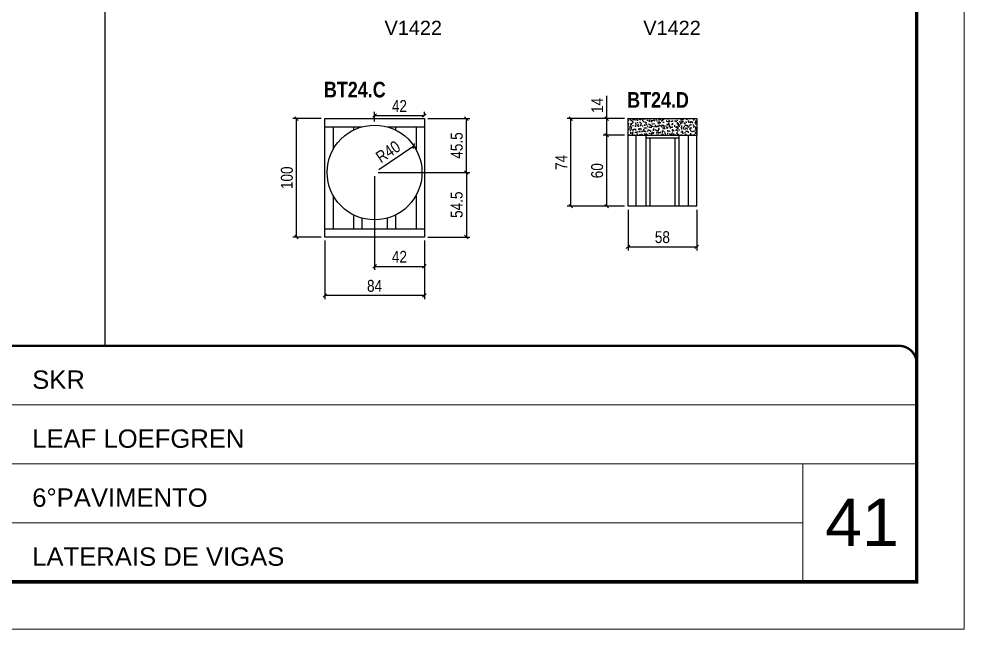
# Model space of a CAD drawing. Extents: x 3309 to 9563, y -2522 to 14608.
# Drawn here: x 3997 to 4794, y 2072 to 2587 of the extents above; entities that cross this region are included whole.
import ezdxf

# ---------------------------------------------------------------- set-up
doc = ezdxf.new("R2010")
doc.units = 0
doc.linetypes.add('CONTINUO', pattern=[0])
doc.linetypes.add('DASHED', pattern=[0.75, 0.5, -0.25])
for name, color, linetype in [('5', 5, 'Continuous'), ('COTA', 241, 'Continuous'), ('F-PILARES-M', 170, 'Continuous'), ('NOMENCLATURA', 7, 'Continuous'), ('Painéis', 200, 'Continuous'), ('SARR_2.2x7', 40, 'Continuous'), ('SARR_3.5x7', 81, 'Continuous')]:
    doc.layers.add(name, color=color, linetype=linetype)
for name, color, linetype, lineweight in [('CARIMBO', 255, 'Continuous', 9), ('Folhas', 255, 'Continuous', 9), ('SARRAFO DE PRESSAO', 251, 'DASHED', 9)]:
    doc.layers.add(name, color=color, linetype=linetype, lineweight=lineweight)
doc.styles.add('ARIAL', font='arial.ttf')
doc.styles.add('COTA TECNICA', font='techl___.ttf', dxfattribs={"height": 10})
doc.styles.get("Standard").update_dxf_attribs({"font": 'arial.ttf'})
doc.styles.add('TECNICA', font='techb___.ttf', dxfattribs={"height": 10})
doc.dimstyles.new('PAINEL', dxfattribs={"dimtxt": 10, "dimasz": 3, "dimexe": 3, "dimexo": 3, "dimgap": 3, "dimtad": 1, "dimdec": 1, "dimzin": 12, "dimdsep": 46, "dimtxsty": 'COTA TECNICA', "dimblk1": 'OBLIQUE', "dimblk2": 'OBLIQUE', "dimsah": 1, "dimcen": 0.9, "dimclrd": 4, "dimclre": 4, "dimclrt": 240, "dimadec": 1, "dimazin": 3, "dimtfac": 1, "dimtdec": 1, "dimtmove": 0, "dimatfit": 3, "dimfxl": 1, "dimtolj": 1, "dimtzin": 12, "dimarcsym": 0})

# ---------------------------------------------------------------- blocks, each defined once
blk = doc.blocks.new('9999999999')
at = {"color": 30, "linetype": 'CONTINUO'}
for p, q in [((98564.56, 34379.64), (99583.98, 34379.64)), ((98564.56, 34329.83), (99487.98, 34329.83)), ((99583.98, 34329.83), (99487.98, 34329.83)), ((99487.98, 34329.83), (99487.98, 34230.21)), ((98564.56, 34280.02), (99487.98, 34280.02))]:
    blk.add_line(p, q, dxfattribs=at)
at = {"color": 30, "linetype": 'CONTINUO', "const_width": 2}
blk.add_lwpolyline([(99583.98, 34230.21), (99583.98, 34414.45, 0.414214), (99568.98, 34429.45), (98228.98, 34429.45, 0.414214), (98213.98, 34414.45), (98213.98, 34245.21, 0.414214), (98228.98, 34230.21), (99583.98, 34230.21)], format="xyb", dxfattribs=at)
at = {"layer": 'Folhas'}
blk.add_lwpolyline([(98138.98, 34190.21), (99623.98, 34190.21), (99623.98, 35240.21), (98138.98, 35240.21)], close=True, dxfattribs=at)
at = {"layer": 'Folhas', "color": 30, "const_width": 3}
blk.add_lwpolyline([(98213.98, 34230.21), (99583.98, 34230.21), (99583.98, 35200.21), (98213.98, 35200.21)], close=True, dxfattribs=at)
at = {"color": 7, "linetype": 'Continuous', "ltscale": 5, "style": 'ARIAL'}
for s, height, p in [('SKR', 15.483, (98837.68, 34393.13)), ('LEAF LOEFGREN', 15.4829, (98837.68, 34343.32)), ('6°PAVIMENTO', 15.4829, (98837.68, 34293.51)), ('LATERAIS DE VIGAS', 15.4829, (98837.68, 34243.7))]:
    blk.add_text(s, height=height, dxfattribs=at).set_placement(p)
blk = doc.blocks.new('_Oblique')
at = {"color": 0, "linetype": 'ByBlock', "lineweight": -2}
blk.add_line((-0.5, -0.5), (0.5, 0.5), dxfattribs=at)
blk = doc.blocks.new('*D3082')
at = {"layer": 'COTA', "color": 4, "lineweight": -2, "transparency": 16777216}
for p, q in [((4507.78, 2489.21), (4489.87, 2489.21)), ((4492.87, 2429.21), (4492.87, 2489.21)), ((4507.78, 2429.21), (4489.87, 2429.21))]:
    blk.add_line(p, q, dxfattribs=at)
at = {"layer": 'Defpoints', "color": 0, "transparency": 16777216}
for p in [(4492.87, 2489.21), (4510.78, 2489.21), (4510.78, 2429.21)]:
    blk.add_point(p, dxfattribs=at)
at = {"layer": 'COTA', "color": 4, "lineweight": -2, "transparency": 16777216, "xscale": 3, "yscale": 3, "zscale": 3}
for p, rotation in [((4492.87, 2489.21), 90), ((4492.87, 2429.21), 270)]:
    blk.add_blockref('_Oblique', p, dxfattribs=dict(at, rotation=rotation))
at = {"layer": 'COTA', "color": 240, "transparency": 16777216, "insert": (4484.77, 2459.21), "char_height": 10, "attachment_point": 5, "rotation": 90, "style": 'COTA TECNICA'}
blk.add_mtext('\\A1;60', dxfattribs=at)
blk = doc.blocks.new('*D3083')
at = {"layer": 'COTA', "color": 4, "lineweight": -2, "transparency": 16777216}
for p, q in [((4492.87, 2503.21), (4492.87, 2522.32)), ((4507.78, 2503.21), (4489.87, 2503.21)), ((4492.87, 2489.21), (4492.87, 2503.21)), ((4507.78, 2489.21), (4489.87, 2489.21))]:
    blk.add_line(p, q, dxfattribs=at)
at = {"layer": 'Defpoints', "color": 0, "transparency": 16777216}
for p in [(4492.87, 2503.21), (4510.78, 2503.21), (4510.78, 2489.21)]:
    blk.add_point(p, dxfattribs=at)
at = {"layer": 'COTA', "color": 4, "lineweight": -2, "transparency": 16777216, "xscale": 3, "yscale": 3, "zscale": 3}
for p, rotation in [((4492.87, 2503.21), 90), ((4492.87, 2489.21), 270)]:
    blk.add_blockref('_Oblique', p, dxfattribs=dict(at, rotation=rotation))
at = {"layer": 'COTA', "color": 240, "transparency": 16777216, "insert": (4484.8, 2514.26), "char_height": 10, "attachment_point": 5, "rotation": 90, "style": 'COTA TECNICA'}
blk.add_mtext('\\A1;14', dxfattribs=at)
blk = doc.blocks.new('*D3085')
at = {"layer": 'COTA', "color": 4, "lineweight": -2, "transparency": 16777216}
for p, q in [((4510.78, 2426.21), (4510.78, 2391.91)), ((4568.78, 2426.21), (4568.78, 2391.91)), ((4510.78, 2394.91), (4568.78, 2394.91))]:
    blk.add_line(p, q, dxfattribs=at)
at = {"layer": 'Defpoints', "color": 0, "transparency": 16777216}
for p in [(4510.78, 2429.21), (4568.78, 2429.21), (4568.78, 2394.91)]:
    blk.add_point(p, dxfattribs=at)
at = {"layer": 'COTA', "color": 4, "lineweight": -2, "transparency": 16777216, "xscale": 3, "yscale": 3, "zscale": 3, "rotation": 180}
blk.add_blockref('_Oblique', (4510.78, 2394.91), dxfattribs=at)
at = {"layer": 'COTA', "color": 4, "lineweight": -2, "transparency": 16777216, "xscale": 3, "yscale": 3, "zscale": 3}
blk.add_blockref('_Oblique', (4568.78, 2394.91), dxfattribs=at)
at = {"layer": 'COTA', "color": 240, "transparency": 16777216, "insert": (4539.78, 2403.04), "char_height": 10, "attachment_point": 5, "style": 'COTA TECNICA'}
blk.add_mtext('\\A1;58', dxfattribs=at)
blk = doc.blocks.new('*D3084')
at = {"layer": 'COTA', "color": 4, "lineweight": -2, "transparency": 16777216}
for p, q in [((4507.78, 2503.21), (4459.52, 2503.21)), ((4462.52, 2429.21), (4462.52, 2503.21)), ((4507.78, 2429.21), (4459.52, 2429.21))]:
    blk.add_line(p, q, dxfattribs=at)
at = {"layer": 'Defpoints', "color": 0, "transparency": 16777216}
for p in [(4462.52, 2503.21), (4510.78, 2503.21), (4510.78, 2429.21)]:
    blk.add_point(p, dxfattribs=at)
at = {"layer": 'COTA', "color": 4, "lineweight": -2, "transparency": 16777216, "xscale": 3, "yscale": 3, "zscale": 3}
for p, rotation in [((4462.52, 2503.21), 90), ((4462.52, 2429.21), 270)]:
    blk.add_blockref('_Oblique', p, dxfattribs=dict(at, rotation=rotation))
at = {"layer": 'COTA', "color": 240, "transparency": 16777216, "insert": (4454.45, 2466.21), "char_height": 10, "attachment_point": 5, "rotation": 90, "style": 'COTA TECNICA'}
blk.add_mtext('\\A1;74', dxfattribs=at)
blk = doc.blocks.new('*D3087')
at = {"layer": 'COTA', "color": 4, "lineweight": -2, "transparency": 16777216}
for p, q in [((4254.93, 2400.21), (4254.93, 2350.81)), ((4338.93, 2400.21), (4338.93, 2350.81)), ((4338.93, 2353.81), (4254.93, 2353.81))]:
    blk.add_line(p, q, dxfattribs=at)
at = {"layer": 'Defpoints', "color": 0, "transparency": 16777216}
for p in [(4254.93, 2403.21), (4338.93, 2403.21), (4254.93, 2353.81)]:
    blk.add_point(p, dxfattribs=at)
at = {"layer": 'COTA', "color": 4, "lineweight": -2, "transparency": 16777216, "xscale": 3, "yscale": 3, "zscale": 3, "rotation": 180}
blk.add_blockref('_Oblique', (4254.93, 2353.81), dxfattribs=at)
at = {"layer": 'COTA', "color": 4, "lineweight": -2, "transparency": 16777216, "xscale": 3, "yscale": 3, "zscale": 3}
blk.add_blockref('_Oblique', (4338.93, 2353.81), dxfattribs=at)
at = {"layer": 'COTA', "color": 240, "transparency": 16777216, "insert": (4296.93, 2361.9), "char_height": 10, "attachment_point": 5, "style": 'COTA TECNICA'}
blk.add_mtext('\\A1;84', dxfattribs=at)
blk = doc.blocks.new('*D3088')
at = {"layer": 'COTA', "color": 4, "lineweight": -2, "transparency": 16777216}
for p, q in [((4251.93, 2503.21), (4228.07, 2503.21)), ((4231.07, 2403.21), (4231.07, 2503.21)), ((4251.93, 2403.21), (4228.07, 2403.21))]:
    blk.add_line(p, q, dxfattribs=at)
at = {"layer": 'Defpoints', "color": 0, "transparency": 16777216}
for p in [(4231.07, 2503.21), (4254.93, 2503.21), (4254.93, 2403.21)]:
    blk.add_point(p, dxfattribs=at)
at = {"layer": 'COTA', "color": 4, "lineweight": -2, "transparency": 16777216, "xscale": 3, "yscale": 3, "zscale": 3}
for p, rotation in [((4231.07, 2503.21), 90), ((4231.07, 2403.21), 270)]:
    blk.add_blockref('_Oblique', p, dxfattribs=dict(at, rotation=rotation))
at = {"layer": 'COTA', "color": 240, "transparency": 16777216, "insert": (4222.97, 2453.21), "char_height": 10, "attachment_point": 5, "rotation": 90, "style": 'COTA TECNICA'}
blk.add_mtext('\\A1;100', dxfattribs=at)
blk = doc.blocks.new('*D3089')
at = {"layer": 'COTA', "color": 4, "lineweight": -2, "transparency": 16777216}
blk.add_line((4300.62, 2460.19), (4330.1, 2480.07), dxfattribs=at)
at = {"layer": 'Defpoints', "color": 0, "transparency": 16777216}
for p in [(4330.1, 2480.07), (4296.93, 2457.71)]:
    blk.add_point(p, dxfattribs=at)
at = {"layer": 'COTA', "color": 4, "lineweight": -2, "transparency": 16777216, "xscale": 3, "yscale": 3, "zscale": 3, "rotation": 33.98842867451623}
blk.add_blockref('_Oblique', (4330.1, 2480.07), dxfattribs=at)
at = {"layer": 'COTA', "color": 240, "transparency": 16777216, "insert": (4308.34, 2475.17), "char_height": 10, "attachment_point": 5, "rotation": 33.98843, "style": 'COTA TECNICA'}
blk.add_mtext('\\A1;R40', dxfattribs=at)
blk = doc.blocks.new('*D3090')
at = {"layer": 'COTA', "color": 4, "lineweight": -2, "transparency": 16777216}
for p, q in [((4299.93, 2457.71), (4377.41, 2457.71)), ((4374.41, 2457.71), (4374.41, 2403.21)), ((4341.93, 2403.21), (4377.41, 2403.21))]:
    blk.add_line(p, q, dxfattribs=at)
at = {"layer": 'Defpoints', "color": 0, "transparency": 16777216}
for p in [(4296.93, 2457.71), (4338.93, 2403.21), (4374.41, 2403.21)]:
    blk.add_point(p, dxfattribs=at)
at = {"layer": 'COTA', "color": 4, "lineweight": -2, "transparency": 16777216, "xscale": 3, "yscale": 3, "zscale": 3}
for p, rotation in [((4374.41, 2457.71), 90), ((4374.41, 2403.21), 270)]:
    blk.add_blockref('_Oblique', p, dxfattribs=dict(at, rotation=rotation))
at = {"layer": 'COTA', "color": 240, "transparency": 16777216, "insert": (4366.3, 2430.46), "char_height": 10, "attachment_point": 5, "rotation": 90, "style": 'COTA TECNICA'}
blk.add_mtext('\\A1;54.5', dxfattribs=at)
blk = doc.blocks.new('*D3091')
at = {"layer": 'COTA', "color": 4, "lineweight": -2, "transparency": 16777216}
for p, q in [((4341.93, 2503.21), (4377.41, 2503.21)), ((4374.41, 2457.71), (4374.41, 2503.21)), ((4299.93, 2457.71), (4377.41, 2457.71))]:
    blk.add_line(p, q, dxfattribs=at)
at = {"layer": 'Defpoints', "color": 0, "transparency": 16777216}
for p in [(4338.93, 2503.21), (4374.41, 2503.21), (4296.93, 2457.71)]:
    blk.add_point(p, dxfattribs=at)
at = {"layer": 'COTA', "color": 4, "lineweight": -2, "transparency": 16777216, "xscale": 3, "yscale": 3, "zscale": 3}
for p, rotation in [((4374.41, 2503.21), 90), ((4374.41, 2457.71), 270)]:
    blk.add_blockref('_Oblique', p, dxfattribs=dict(at, rotation=rotation))
at = {"layer": 'COTA', "color": 240, "transparency": 16777216, "insert": (4366.3, 2480.46), "char_height": 10, "attachment_point": 5, "rotation": 90, "style": 'COTA TECNICA'}
blk.add_mtext('\\A1;45.5', dxfattribs=at)
blk = doc.blocks.new('*D3092')
at = {"layer": 'COTA', "color": 4, "lineweight": -2, "transparency": 16777216}
for p, q in [((4296.93, 2500.71), (4296.93, 2508.78)), ((4296.93, 2505.78), (4338.93, 2505.78)), ((4338.93, 2506.21), (4338.93, 2508.78))]:
    blk.add_line(p, q, dxfattribs=at)
at = {"layer": 'Defpoints', "color": 0, "transparency": 16777216}
for p in [(4338.93, 2505.78), (4296.93, 2497.71), (4338.93, 2503.21)]:
    blk.add_point(p, dxfattribs=at)
at = {"layer": 'COTA', "color": 4, "lineweight": -2, "transparency": 16777216, "xscale": 3, "yscale": 3, "zscale": 3, "rotation": 180}
blk.add_blockref('_Oblique', (4296.93, 2505.78), dxfattribs=at)
at = {"layer": 'COTA', "color": 4, "lineweight": -2, "transparency": 16777216, "xscale": 3, "yscale": 3, "zscale": 3}
blk.add_blockref('_Oblique', (4338.93, 2505.78), dxfattribs=at)
at = {"layer": 'COTA', "color": 240, "transparency": 16777216, "insert": (4317.93, 2513.85), "char_height": 10, "attachment_point": 5, "style": 'COTA TECNICA'}
blk.add_mtext('\\A1;42', dxfattribs=at)
blk = doc.blocks.new('*D3093')
at = {"layer": 'COTA', "color": 4, "lineweight": -2, "transparency": 16777216}
for p, q in [((4296.93, 2454.71), (4296.93, 2375.42)), ((4338.93, 2400.21), (4338.93, 2375.42)), ((4296.93, 2378.42), (4338.93, 2378.42))]:
    blk.add_line(p, q, dxfattribs=at)
at = {"layer": 'Defpoints', "color": 0, "transparency": 16777216}
for p in [(4296.93, 2457.71), (4338.93, 2403.21), (4338.93, 2378.42)]:
    blk.add_point(p, dxfattribs=at)
at = {"layer": 'COTA', "color": 4, "lineweight": -2, "transparency": 16777216, "xscale": 3, "yscale": 3, "zscale": 3, "rotation": 180}
blk.add_blockref('_Oblique', (4296.93, 2378.42), dxfattribs=at)
at = {"layer": 'COTA', "color": 4, "lineweight": -2, "transparency": 16777216, "xscale": 3, "yscale": 3, "zscale": 3}
blk.add_blockref('_Oblique', (4338.93, 2378.42), dxfattribs=at)
at = {"layer": 'COTA', "color": 240, "transparency": 16777216, "insert": (4317.93, 2386.5), "char_height": 10, "attachment_point": 5, "style": 'COTA TECNICA'}
blk.add_mtext('\\A1;42', dxfattribs=at)

msp = doc.modelspace()

# ---------------------------------------------------------------- hatches: boundary and pattern name
at = {"layer": 'COTA'}
h = msp.add_hatch(dxfattribs=at)
h.set_pattern_fill('AR-CONC', color=256, scale=0.03)
h.set_pattern_definition([(50, (-1342.1376, -6276.819), (5.46554, -0.4781726), [0.5715, -6.2865]), (355, (-1342.1376, -6276.819), (-1.0573026, 5.7317054), [0.4572, -5.0292175]), (100.451445, (-1341.682, -6276.859), (4.4082374, 5.2535326), [0.4857003, -5.3427073]), (46.1842, (-1342.1376, -6275.295), (8.1323712, -1.26127), [0.85725, -9.42975]), (96.63556, (-1341.46, -6275.4), (7.122124, 7.422784), [0.728551, -8.014068]), (351.18415, (-1342.138, -6275.295), (7.122124, 7.422784), [0.685799, -7.543792]), (21, (-1341.3756, -6275.676), (4.5484317, -3.067956), [0.5715, -6.2865]), (326, (-1341.3756, -6275.676), (1.8540609, 5.525639), [0.4572, -5.0292]), (71.451445, (-1340.9965, -6275.9316), (6.4024926, 2.457683), [0.4857003, -5.342698]), (37.5, (-1342.1376, -6276.819), (0.0926581, 2.53665117), [0, -4.96824, 0, -5.1054, 0, -5.04825]), (7.5, (-1342.1376, -6276.819), (2.0045899, 3.00541724), [0, -2.91084, 0, -4.85394, 0, -1.92405]), (327.5, (-1343.8368, -6276.819), (4.06771786, -0.17186232), [0, -1.905, 0, -5.9436, 0, -7.8867]), (317.5, (-1344.599, -6276.819), (4.4438754, 0.7627947), [0, -2.4765, 0, -3.94716, 0, -5.6007])])
h.paths.add_polyline_path([(4568.78, 2503.21), (4510.78, 2503.21), (4510.78, 2489.21), (4568.78, 2489.21)])

# ---------------------------------------------------------------- linework, layer by layer
for p, q in [((4069.37, 3082.11), (4069.37, 2311.35)), ((4510.78, 2489.21), (4510.78, 2503.21)), ((4510.78, 2503.21), (4568.78, 2503.21)), ((4568.78, 2503.21), (4568.78, 2489.21))]:
    msp.add_line(p, q, dxfattribs=at)
at = {"layer": 'F-PILARES-M', "linetype": 'Continuous'}
msp.add_circle((4296.93, 2457.71), 40, dxfattribs=at)
at = {"layer": 'Painéis', "linetype": 'ByBlock'}
for p, q in [((4510.78, 2429.21), (4510.78, 2489.21)), ((4510.78, 2489.21), (4568.78, 2489.21)), ((4568.78, 2429.21), (4568.78, 2489.21)), ((4568.78, 2429.21), (4510.78, 2429.21))]:
    msp.add_line(p, q, dxfattribs=at)
at = {"layer": 'Painéis', "linetype": 'ByBlock', "elevation": 0}
msp.add_lwpolyline([(4254.93, 2503.21), (4338.93, 2503.21), (4338.93, 2403.21), (4254.93, 2403.21)], close=True, dxfattribs=at)
at = {"layer": 'SARR_2.2x7', "linetype": 'Continuous'}
for p, q in [((4254.93, 2496.21), (4286.08, 2496.21)), ((4261.93, 2496.21), (4261.93, 2477.07)), ((4279.3, 2496.21), (4279.3, 2493.61)), ((4307.78, 2496.21), (4338.93, 2496.21)), ((4314.57, 2496.21), (4314.57, 2493.61)), ((4331.93, 2496.21), (4331.93, 2477.07)), ((4517.78, 2429.21), (4517.78, 2489.21)), ((4561.78, 2429.21), (4561.78, 2489.21)), ((4525.78, 2487.01), (4553.78, 2487.01)), ((4261.93, 2438.34), (4261.93, 2410.21)), ((4331.93, 2438.34), (4331.93, 2410.21)), ((4279.3, 2421.8), (4279.3, 2410.21)), ((4286.3, 2419.15), (4286.3, 2410.21)), ((4307.57, 2419.15), (4307.57, 2410.21)), ((4314.57, 2421.8), (4314.57, 2410.21)), ((4254.93, 2410.21), (4338.93, 2410.21))]:
    msp.add_line(p, q, dxfattribs=at)
at = {"layer": 'SARR_3.5x7'}
for p, q in [((4525.78, 2489.21), (4525.78, 2429.21)), ((4553.78, 2489.21), (4553.78, 2429.21)), ((4529.28, 2487.01), (4529.28, 2429.21)), ((4550.28, 2487.01), (4550.28, 2429.21))]:
    msp.add_line(p, q, dxfattribs=at)

# ---------------------------------------------------------------- block references
at = {"layer": 'SARRAFO DE PRESSAO', "color": 6, "linetype": 'ByBlock'}
msp.add_blockref('9999999999', (-94829.61, -32118.1), dxfattribs=at)

# ---------------------------------------------------------------- texts
at = {"layer": '5', "linetype": 'Continuous'}
for rotation, p in [(0.00004, (4305.34, 2573.8)), (359.99996, (4523.71, 2573.8))]:
    msp.add_text('V1422', height=12, rotation=rotation, dxfattribs=at).set_placement(p)
at = {"layer": 'CARIMBO', "style": 'ARIAL'}
msp.add_text('41', height=40, dxfattribs=at).set_placement((4677.23, 2142.25))
at = {"layer": 'NOMENCLATURA', "style": 'TECNICA'}
for s, p in [('BT24.C', (4254.22, 2521.09)), ('BT24.D', (4510.06, 2512.39))]:
    msp.add_text(s, height=13.2, dxfattribs=at).set_placement(p)

# ---------------------------------------------------------------- dimensions: what is measured, and where the dimension line sits
at = {"layer": 'COTA'}
for base, p1, p2, picture, middle in [((4338.93, 2505.78), (4296.93, 2497.71), (4338.93, 2503.21), '*D3092', (4317.93, 2513.85)), ((4338.93, 2378.42), (4296.93, 2457.71), (4338.93, 2403.21), '*D3093', (4317.93, 2386.5)), ((4568.78, 2394.91), (4510.78, 2429.21), (4568.78, 2429.21), '*D3085', (4539.78, 2403.04)), ((4254.93, 2353.81), (4338.93, 2403.21), (4254.93, 2403.21), '*D3087', (4296.93, 2361.9))]:
    dim = msp.add_linear_dim(base=base, p1=p1, p2=p2, dimstyle='PAINEL', dxfattribs=at)
    dim.commit()
    dim.dimension.update_dxf_attribs({"geometry": picture, "text_midpoint": middle})
for base, p1, p2, picture, middle in [((4492.87, 2503.21), (4510.78, 2489.21), (4510.78, 2503.21), '*D3083', (4484.8, 2514.26)), ((4231.07, 2503.21), (4254.93, 2403.21), (4254.93, 2503.21), '*D3088', (4222.97, 2453.21)), ((4374.41, 2503.21), (4296.93, 2457.71), (4338.93, 2503.21), '*D3091', (4366.3, 2480.46)), ((4462.52, 2503.21), (4510.78, 2429.21), (4510.78, 2503.21), '*D3084', (4454.45, 2466.21)), ((4492.87, 2489.21), (4510.78, 2429.21), (4510.78, 2489.21), '*D3082', (4484.77, 2459.21)), ((4374.41, 2403.21), (4296.93, 2457.71), (4338.93, 2403.21), '*D3090', (4366.3, 2430.46))]:
    dim = msp.add_linear_dim(base=base, p1=p1, p2=p2, angle=90, dimstyle='PAINEL', dxfattribs=at)
    dim.commit()
    dim.dimension.update_dxf_attribs({"geometry": picture, "text_midpoint": middle})
dim = msp.add_radius_dim(center=(4296.93, 2457.71), mpoint=(4330.1, 2480.07), dimstyle='PAINEL', dxfattribs=at)
dim.commit()
dim.dimension.update_dxf_attribs({"geometry": '*D3089', "text_midpoint": (4312.87, 2468.45), "dimtype": 164})

doc.saveas('drawing.dxf')
